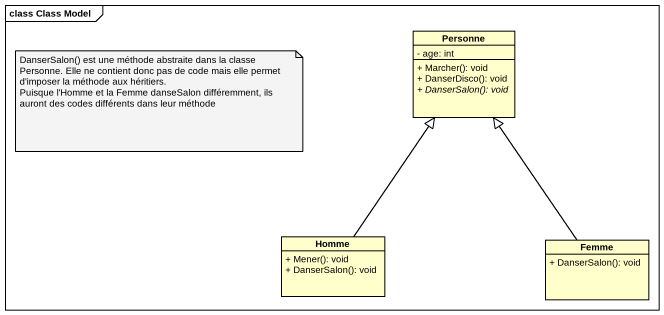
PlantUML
@startuml
mainframe class Class Model
hide circle
hide empty members
skinparam classAttributeIconSize 0
class Personne {
  - age: int
  + Marcher(): void
  + DanserDisco(): void
  {abstract} + DanserSalon(): void
}
class Homme {
  + Mener(): void
  + DanserSalon(): void
}
class Femme {
  + DanserSalon(): void
}
Homme -up-|> Personne
Femme -up-|> Personne
note as N1
  DanserSalon() est une méthode abstraite dans la classe Personne. Elle ne contient donc pas de code mais elle permet d'imposer la méthode aux héritiers.
  Puisque l'Homme et la Femme danseSalon différemment, ils auront des codes différents dans leur méthode
end note
@enduml
